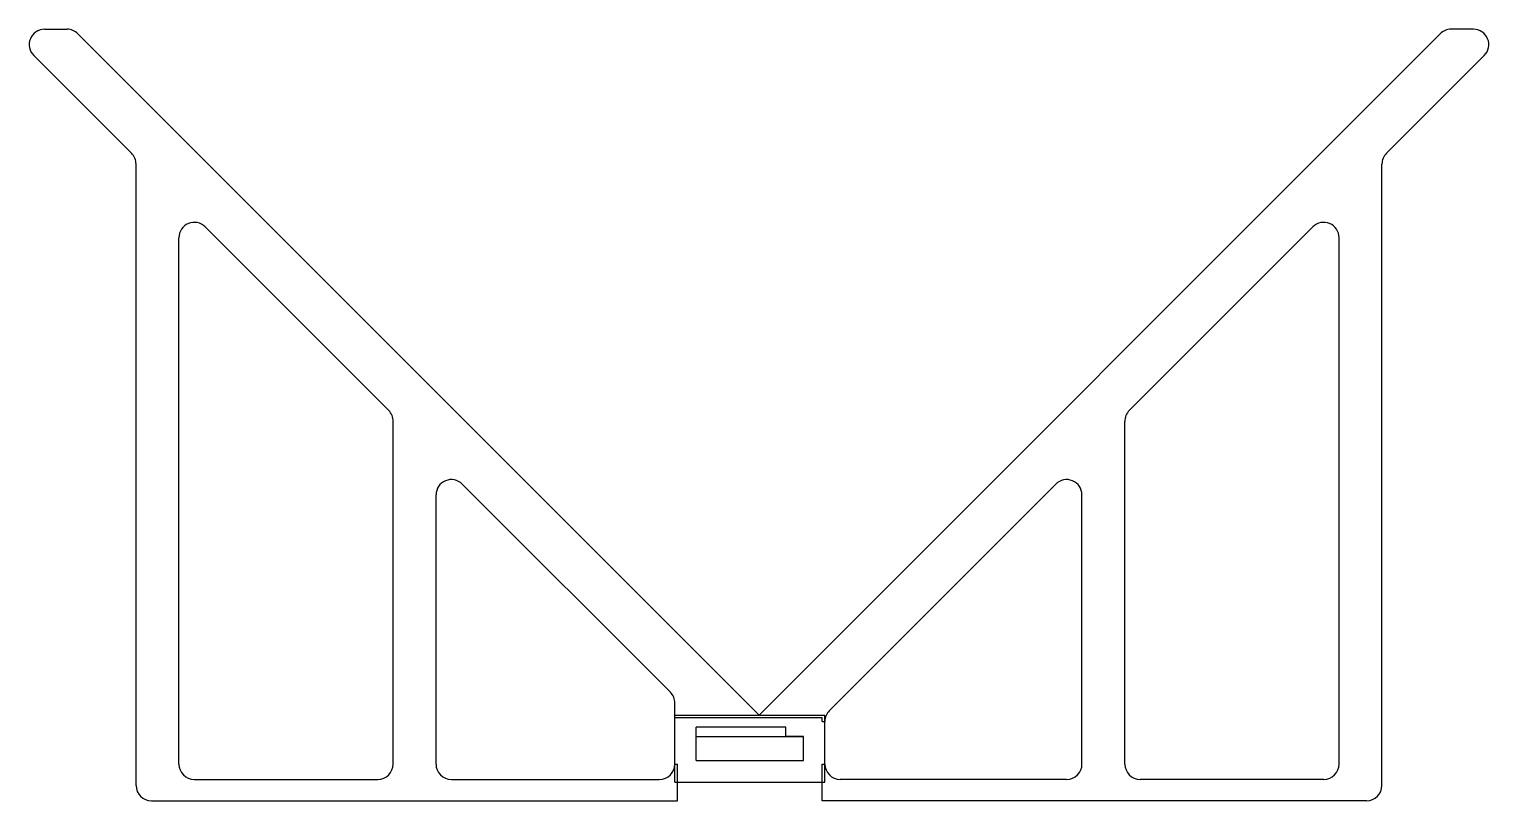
# Model space of a CAD drawing. Header units: inches. Extents: x -3.89 to 4.62, y -0.23 to 4.27.
import ezdxf

# ---------------------------------------------------------------- set-up
doc = ezdxf.new("R2010")
doc.units = ezdxf.units.IN
doc.header["$MEASUREMENT"] = 0
for name, color, linetype, lineweight, true_color in [('InnerOpening', 6, 'Continuous', 25, 0xff00ff), ('Legs', 5, 'Continuous', 25, 0x0000ff), ('Opening', 4, 'Continuous', 25, 0x00ffff), ('OuterEdge', 3, 'Continuous', 25, 0x00ff00)]:
    doc.layers.add(name, color=color, linetype=linetype, lineweight=lineweight, true_color=true_color)

msp = doc.modelspace()

# ---------------------------------------------------------------- linework, layer by layer
at = {"layer": 'InnerOpening'}
for p, q in [((0, 0), (0, 0.1959)), ((0.5215, 0.1959), (0, 0.1959)), ((0.5215, 0.1406), (0.5215, 0.1959)), ((0.625, 0.1406), (0.5215, 0.1406)), ((0.625, 0), (0.625, 0.1406)), ((0, 0), (0.625, 0))]:
    msp.add_line(p, q, dxfattribs=at)
at = {"layer": 'Legs'}
for p, q in [((-3.8024, 4.2656), (-3.6713, 4.2656)), ((4.5339, 4.2656), (4.4028, 4.2656)), ((-3.608, 4.2394), (0.3658, 0.2656)), ((4.3395, 4.2394), (0.3658, 0.2656)), ((-3.8657, 4.1128), (-3.2947, 3.5418)), ((4.5972, 4.1128), (4.0262, 3.5418)), ((-3.2685, -0.1449), (-3.2685, 3.4786)), ((4, -0.1449), (4, 3.4786)), ((-2.8657, 3.1128), (-1.7947, 2.0418)), ((3.5972, 3.1128), (2.5262, 2.0418)), ((-3.0185, -0.0199), (-3.0185, 3.0496)), ((3.75, -0.0199), (3.75, 3.0496)), ((-1.7685, -0.0199), (-1.7685, 1.9786)), ((2.5, -0.0199), (2.5, 1.9786)), ((-1.5185, -0.0199), (-1.5185, 1.5496)), ((-1.3657, 1.6128), (-0.1512, 0.3983)), ((2.0972, 1.6128), (0.7762, 0.2918)), ((2.25, -0.0199), (2.25, 1.5496)), ((-0.125, 0.25), (-0.125, 0.3351)), ((0.7344, 0.25), (-0.125, 0.25)), ((0.7344, 0.2286), (0.7344, 0.25)), ((0.7344, 0.2286), (0.75, 0.2286)), ((-0.125, -0.0199), (-0.1094, -0.0199)), ((-0.1094, -0.2344), (-0.1094, -0.0199)), ((0.7344, -0.2344), (0.7344, -0.0199)), ((0.7344, -0.0199), (0.75, -0.0199)), ((-2.929, -0.1094), (-1.858, -0.1094)), ((-1.429, -0.1094), (-0.2145, -0.1094)), ((2.1605, -0.1094), (0.8395, -0.1094)), ((3.6605, -0.1094), (2.5895, -0.1094)), ((-3.179, -0.2344), (-0.1094, -0.2344)), ((3.9105, -0.2344), (0.7344, -0.2344))]:
    msp.add_line(p, q, dxfattribs=at)
for centre, start, end in [((-3.8024, 4.1761), 90, 225), ((-3.6713, 4.1761), 45, 90), ((4.4028, 4.1761), 90, 135), ((4.5339, 4.1761), 315, 90), ((-3.358, 3.4786), 0, 45), ((4.0895, 3.4786), 135, 180), ((-2.929, 3.0496), 45, 180), ((3.6605, 3.0496), 0, 135), ((-1.858, 1.9786), 0, 45), ((2.5895, 1.9786), 135, 180), ((-1.429, 1.5496), 45, 180), ((2.1605, 1.5496), 0, 135), ((-0.2145, 0.3351), 0, 45), ((0.8395, 0.2286), 135, 180), ((-2.929, -0.0199), 180, 270), ((-1.858, -0.0199), 270, 0), ((-1.429, -0.0199), 180, 270), ((-0.2145, -0.0199), 270, 0), ((0.8395, -0.0199), 180, 270), ((2.1605, -0.0199), 270, 0), ((2.5895, -0.0199), 180, 270), ((3.6605, -0.0199), 270, 0), ((-3.179, -0.1449), 180, 270), ((3.9105, -0.1449), 270, 0)]:
    msp.add_arc(centre, 0.0895, start, end, dxfattribs=at)
at = {"layer": 'Opening'}
for p, q in [((0, 0), (0, 0.1406)), ((0, 0.1406), (0.625, 0.1406)), ((0.625, 0), (0.625, 0.1406)), ((0, 0), (0.625, 0))]:
    msp.add_line(p, q, dxfattribs=at)
at = {"layer": 'OuterEdge'}
for p, q in [((-0.125, -0.125), (-0.125, 0.2656)), ((-0.125, 0.2656), (0.75, 0.2656)), ((0.75, -0.125), (0.75, 0.2656)), ((-0.125, -0.125), (0.75, -0.125))]:
    msp.add_line(p, q, dxfattribs=at)

doc.saveas('drawing.dxf')
